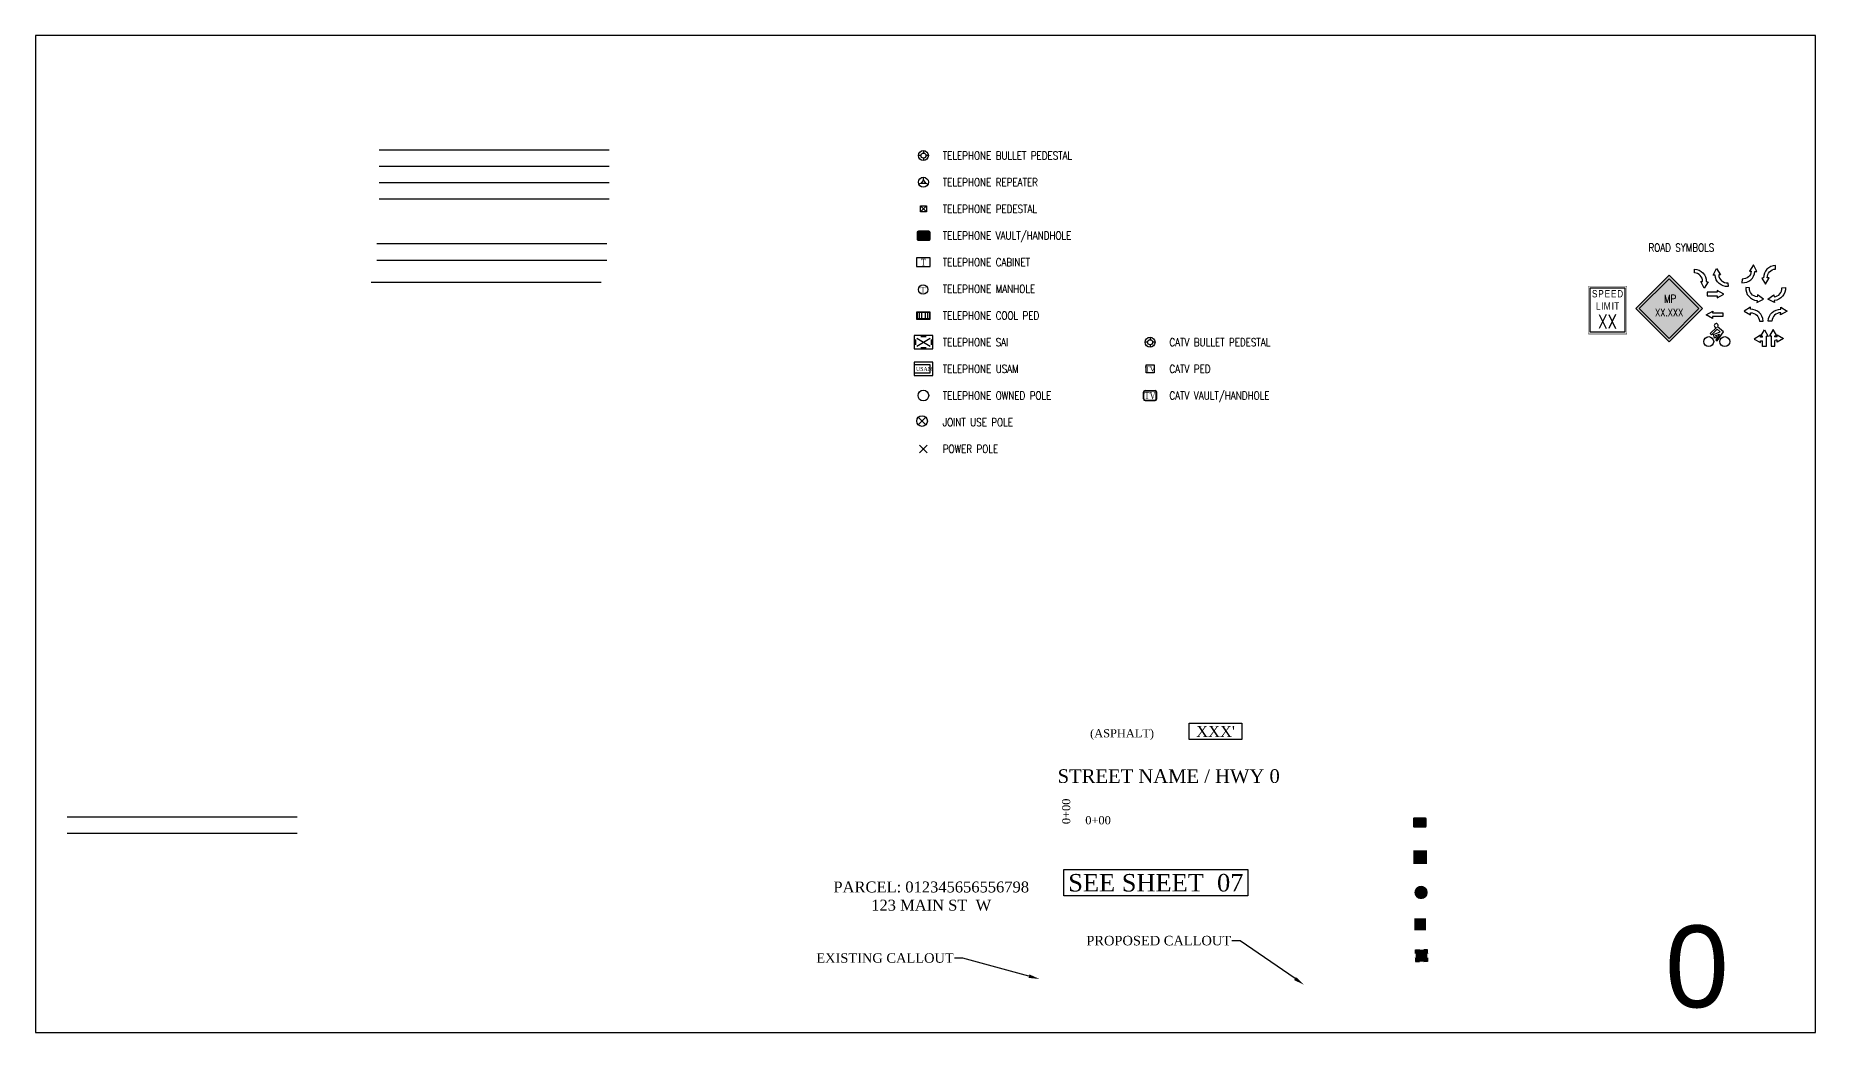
# Model space of a CAD drawing. Header units: feet. Extents: x 865220 to 2841409, y -2240498 to 948907.
# Drawn here: x 2830013 to 2830665, y 931886 to 932251 of the extents above; entities that cross this region are included whole.
import ezdxf
from ezdxf import colors
from ezdxf.entities.mleader import LeaderData, LeaderLine
from ezdxf.enums import TextEntityAlignment as Align
from ezdxf.lldxf.tags import DXFTag
from ezdxf.math import Vec2, Vec3

# ---------------------------------------------------------------- set-up
doc = ezdxf.new("R2010")
doc.units = ezdxf.units.FT
doc.header["$LTSCALE"] = 0.015
doc.header["$MEASUREMENT"] = 0
doc.set_wipeout_variables(frame=1)
for name, color, linetype in [('ADDRESS', 7, 'Continuous'), ('BOC', 7, 'BOC'), ('BORDER', 7, 'Continuous'), ('CATV STRUCT-EX', 30, 'CATV'), ('CENTER_LINE', 7, 'CL'), ('DETAIL', 7, 'Continuous'), ('DIMENSION-PROP', 7, 'Continuous'), ('EASEMENT', 7, 'EASEMENT'), ('ELEC STRUCT-EX', 1, 'Continuous'), ('EOP', 7, 'EOP'), ('F1', 112, 'F1'), ('FOOTAGE', 7, 'Continuous'), ('NOTES', 7, 'Continuous'), ('PUE', 7, 'PUE'), ('RUNNING LINE (AERIAL)', 10, 'Continuous'), ('RW', 174, 'RW'), ('STATIONING', 7, 'Continuous'), ('STREET NAME', 7, 'Continuous'), ('TAIL', 1, 'MST'), ('TEL LINE', 30, 'TEL'), ('TELEPHONE STRUCT-EX', 30, 'Continuous'), ('TELEPHONE STRUCT-PROP', 6, 'Continuous'), ('TRAFFIC LANE', 254, 'LANE')]:
    doc.layers.add(name, color=color, linetype=linetype)
doc.layers.add('RUNNING LINE (UNDERGROUND)', color=10, linetype='Continuous', lineweight=40)
doc.layers.add('WORK BOUNDARY', color=110, linetype='Continuous', lineweight=40)
doc.styles.add('Dimensions 100', font='arial.ttf')
doc.styles.add('Line', font='txt.shx', dxfattribs={"height": 3})
doc.styles.add('RS332', font='romans.shx', dxfattribs={"width": 0.8})
doc.styles.add('SIMPLEX', font='times.ttf', dxfattribs={"width": 0.8})
doc.styles.get("Standard").update_dxf_attribs({"font": 'times.ttf'})
doc.styles.add('Utilities', font='arial.ttf', dxfattribs={"height": 2.5})
tags = doc.linetypes.add('BOC', pattern='A,100,-5,["BOC",Line,S=1,R=0,X=0,Y=-1.5],-12', length=117).pattern_tags.tags
tags[6] = DXFTag(74, 10)
tags = doc.linetypes.add('CATV', pattern='A,20,-5,["CATV",Line,S=1,R=0,X=-2,Y=-1.5],-12', length=37).pattern_tags.tags
tags[6] = DXFTag(74, 10)
tags = doc.linetypes.add('CL', pattern='A,10,-8,8,-8,35,-8,8,-8,20,-5,["C/L",Line,S=1,R=0,X=0,Y=-1.5],-12,10', length=140).pattern_tags.tags
tags[22] = DXFTag(74, 10)
tags = doc.linetypes.add('EASEMENT', pattern='A,20,-4,4,-4,4,-4,4,-5,["ESMT",Line,S=1,R=0,X=-2,Y=-1.5],-12,4,-4', length=69).pattern_tags.tags
tags[18] = DXFTag(74, 10)
tags = doc.linetypes.add('EOP', pattern='A,100,-5,["EOP",Line,S=1,R=0,X=0,Y=-1.5],-12', length=117).pattern_tags.tags
tags[6] = DXFTag(74, 10)
tags = doc.linetypes.add('F1', pattern='A,15,-5,["F1",Line,S=1.5,R=0,X=0,Y=-1.5],-12', length=32).pattern_tags.tags
tags[6] = DXFTag(74, 10)
tags = doc.linetypes.add('LANE', pattern='A,10,-8,8,-8,8,-8,20,-5,["LANE",Line,S=1,R=0,X=0,Y=-1.5],-18,10', length=103).pattern_tags.tags
tags[18] = DXFTag(74, 10)
tags = doc.linetypes.add('MST', pattern='A,5,-5,5,-5,["TAIL",Line,S=1.5,R=0,X=0,Y=-1.5],-20', length=40).pattern_tags.tags
tags[10] = DXFTag(74, 10)
tags = doc.linetypes.add('PUE', pattern='A,20,-4,4,-4,4,-4,4,-5,["PUE",Line,S=1,R=0,X=0,Y=-1.5],-12,4,-4', length=69).pattern_tags.tags
tags[18] = DXFTag(74, 10)
tags = doc.linetypes.add('RW', pattern='A,10,-8,8,-8,8,-8,20,-5,["R/W",Line,S=1,R=0,X=0,Y=-1.5],-12,10', length=97).pattern_tags.tags
tags[18] = DXFTag(74, 10)
tags = doc.linetypes.add('TEL', pattern='A,20,-5,["T",Line,S=1,R=0,X=0,Y=-1.5],-12', length=37).pattern_tags.tags
tags[6] = DXFTag(74, 10)

# ---------------------------------------------------------------- blocks, each defined once
blk = doc.blocks.new("4'x4' BORE PIT")
at = {"color": 6}
blk.add_wipeout([(-2, 2), (2, 2), (2, -2), (-2, -2)], dxfattribs=at)
at = {"ltscale": 40, "true_color": 0xffffff}
h = blk.add_hatch(color=7, dxfattribs=at)
h.dxf.hatch_style = 1
h.paths.add_polyline_path([(-2, -2), (2, -2), (2, 2), (-2, 2)])
at = {"layer": 'RUNNING LINE (UNDERGROUND)', "color": 6, "lineweight": 0, "const_width": 0.3, "flags": 128}
blk.add_lwpolyline([(-2, 2), (2, 2), (2, -2), (-2, -2)], close=True, dxfattribs=at)
blk = doc.blocks.new('NEW HH')
at = {"ltscale": 40, "true_color": 0xffffff}
h = blk.add_hatch(color=7, dxfattribs=at)
h.dxf.hatch_style = 1
h.paths.add_polyline_path([(-0.061, -0.031, 0.414214), (-0.046, -0.046), (0.046, -0.046, 0.414214), (0.061, -0.031), (0.061, 0.031, 0.414214), (0.046, 0.046), (-0.046, 0.046, 0.414214), (-0.061, 0.031)])
at = {"layer": 'RUNNING LINE (UNDERGROUND)', "color": 6, "lineweight": 0, "const_width": 0.005, "flags": 128}
blk.add_lwpolyline([(-0.061, 0.031), (-0.061, -0.031, 0.414214), (-0.046, -0.046), (0.046, -0.046, 0.414214), (0.061, -0.031), (0.061, 0.031, 0.414214), (0.046, 0.046), (-0.046, 0.046, 0.414214)], format="xyb", close=True, dxfattribs=at)
at = {"layer": 'TELEPHONE STRUCT-PROP', "color": 18, "true_color": 0x000000, "style": 'Utilities'}
blk.add_text('HH', height=0.05, dxfattribs=at).set_placement((0, 0), align=Align.MIDDLE_CENTER)
blk = doc.blocks.new('Turn Arrow 1')
at = {"layer": 'TRAFFIC LANE'}
blk.add_lwpolyline([(6.03, 6.95, -0.414017), (1.59, 3.08), (1.47, 1.3, 0.414017), (7.82, 6.82), (8.73, 6.76), (7.14, 10.02), (5.12, 7.01)], format="xyb", close=True, dxfattribs=at).dxf.unprotected_set("ltscale", 0)
blk = doc.blocks.new('Turn Arrow 2')
at = {"layer": 'TRAFFIC LANE'}
blk.add_lwpolyline([(2.39, 4, -0.414017), (6.43, 8.28), (6.38, 10.07, 0.414017), (0.6, 3.95), (-0.32, 3.92), (1.58, 0.84), (3.3, 4.03)], format="xyb", close=True, dxfattribs=at).dxf.unprotected_set("ltscale", 0)
blk = doc.blocks.new('Turn Arrow Hybrid 1')
at = {"layer": 'TRAFFIC LANE', "ltscale": 10}
blk.add_lwpolyline([(26429.56, 28334.88), (26429.56, 28335.33), (26430.46, 28335.33), (26428.67, 28338.45), (26426.85, 28335.31), (26427.77, 28335.32), (26427.8, 28330.31), (26429.59, 28330.32), (26429.57, 28333.06)], dxfattribs=at)
blk.add_lwpolyline([(26429.56, 28334.88, -0.046171), (26430.66, 28334.95), (26430.69, 28335.86), (26433.77, 28333.96), (26430.58, 28332.24), (26430.61, 28333.16, 0.062647), (26429.57, 28333.06, 0.062647)], format="xyb", dxfattribs=at)
blk = doc.blocks.new('Turn Arrow Hybrid 2')
at = {"layer": 'TRAFFIC LANE', "ltscale": 10}
blk.add_lwpolyline([(26423.55, 28334.64, 0.046171), (26422.46, 28334.71), (26422.43, 28335.62), (26419.35, 28333.72), (26422.54, 28332), (26422.51, 28332.92, -0.062647), (26423.54, 28332.82, -0.062647)], format="xyb", dxfattribs=at)
blk.add_lwpolyline([(26423.55, 28334.64), (26423.56, 28335.09), (26422.66, 28335.09), (26424.44, 28338.21), (26426.26, 28335.07), (26425.35, 28335.08), (26425.32, 28330.07), (26423.53, 28330.08), (26423.54, 28332.82)], dxfattribs=at)
blk = doc.blocks.new('TELEPHONE BULLET PEDESTAL')
at = {"layer": 'TELEPHONE STRUCT-EX'}
for p, q in [((-0.9375, 0), (-1.875, 0)), ((-0.9375, 0), (-1.875, 0)), ((0, 1.875), (0, 0.9375)), ((0, 1.875), (0, 0.9375)), ((1.875, 0), (0.9375, 0)), ((1.875, 0), (0.9375, 0)), ((0, -0.9375), (0, -1.875)), ((0, -0.9375), (0, -1.875))]:
    blk.add_line(p, q, dxfattribs=at)
for radius in [1.875, 1.875, 0.9375, 0.9375]:
    blk.add_circle((0, 0), radius, dxfattribs=at)
blk = doc.blocks.new('TELEPHONE REPEATER')
at = {"layer": 'TELEPHONE STRUCT-EX'}
for p, q in [((0, 0.94), (-0.86, -0.37)), ((0, 0.94), (0, 1.88)), ((0.86, -0.37), (0, 0.94)), ((-0.86, -0.37), (-1.73, -0.73)), ((-0.86, -0.37), (0.86, -0.37)), ((0.86, -0.37), (1.73, -0.73))]:
    blk.add_line(p, q, dxfattribs=at)
blk.add_circle((0, 0), 1.88, dxfattribs=at)
blk = doc.blocks.new('TELPED')
at = {"linetype": 'Continuous', "flags": 128}
blk.add_lwpolyline([(0.28, 0.28), (0.28, -0.28), (-0.28, -0.28), (-0.28, 0.28)], close=True, dxfattribs=at)
blk = doc.blocks.new('TELEPHONE PEDESTAL')
at = {"layer": 'TELEPHONE STRUCT-EX'}
for p, q in [((-1.12, 1.12), (1.12, -1.12)), ((1.12, 1.12), (-1.12, -1.12))]:
    blk.add_line(p, q, dxfattribs=at)
at = {"layer": 'TELEPHONE STRUCT-EX', "xscale": 4, "yscale": 4, "zscale": 4}
blk.add_blockref('TELPED', (0, 0), dxfattribs=at)
blk = doc.blocks.new('TELEPHONE MANHOLE')
at = {"layer": 'TELEPHONE STRUCT-EX'}
blk.add_circle((0, 0), 1.76, dxfattribs=at)
at = {"layer": 'TELEPHONE STRUCT-EX', "style": 'SIMPLEX'}
blk.add_text('T', height=2, dxfattribs=at).set_placement((0, 0.01), align=Align.MIDDLE_CENTER)
blk = doc.blocks.new('SAI')
at = {"layer": 'TELEPHONE STRUCT-EX'}
for p, q in [((3.5, 2.5), (-3.5, 2.5)), ((-3.5, 2.5), (-3.5, -2.5)), ((-3, 1), (-3, -1)), ((-2.5, 1.5), (2.5, -1.5)), ((-2.5, -1.5), (2.5, 1.5)), ((1, 2), (-1, 2)), ((3, -1), (3, 1)), ((3.5, -2.5), (3.5, 2.5)), ((-3.5, -2.5), (3.5, -2.5)), ((-1, -2), (1, -2))]:
    blk.add_line(p, q, dxfattribs=at)
blk = doc.blocks.new('TELEPHONE CABINET')
at = {"layer": 'TELEPHONE STRUCT-EX', "linetype": 'Continuous'}
blk.add_lwpolyline([(-2.6, -1.6), (2.6, -1.6), (2.6, 1.6), (-2.6, 1.6)], close=True, dxfattribs=at)
at = {"layer": 'TELEPHONE STRUCT-EX', "style": 'SIMPLEX', "width": 0.8}
blk.add_text('T', height=2.6, dxfattribs=at).set_placement((0, 0), align=Align.MIDDLE_CENTER)
blk = doc.blocks.new('TELEPHONE COOL PED')
at = {"layer": 'TELEPHONE STRUCT-EX'}
for p, q in [((-1.55, 1.23), (-1.55, -1.23)), ((-0.73, 1.23), (-0.73, -1.23)), ((0.73, 1.23), (0.73, -1.23)), ((1.55, 1.23), (1.55, -1.23))]:
    blk.add_line(p, q, dxfattribs=at)
at = {"layer": 'TELEPHONE STRUCT-EX', "flags": 128}
for points in [[(2.46, 1.43), (2.46, -1.43), (-2.46, -1.43), (-2.46, 1.43)], [(2.26, 1.23), (2.26, -1.23), (-2.26, -1.23), (-2.26, 1.23)]]:
    blk.add_lwpolyline(points, close=True, dxfattribs=at)
blk = doc.blocks.new('TELEPHONE USAM')
at = {"layer": 'TELEPHONE STRUCT-EX'}
for p, q in [((-3.5, 2.5), (-3.5, -2.5)), ((3.5, 2.5), (-3.5, 2.5)), ((2.5, 1.5), (-3.5, 1.5)), ((2.5, -1.5), (2.5, 1.5)), ((3.5, -2.5), (3.5, 2.5)), ((-3.5, -1.5), (2.5, -1.5)), ((-3.5, -2.5), (3.5, -2.5))]:
    blk.add_line(p, q, dxfattribs=at)
at = {"layer": 'TELEPHONE STRUCT-EX', "style": 'SIMPLEX', "width": 0.8}
blk.add_text('USAM', height=1.5, dxfattribs=at).set_placement((-2.77, -0.76))
blk = doc.blocks.new('TELEPHONE OWNED POLE')
at = {"layer": 'TELEPHONE STRUCT-EX'}
blk.add_circle((0, 0), 2, dxfattribs=at)
blk = doc.blocks.new('CATV PED')
at = {"layer": 'CATV STRUCT-EX', "flags": 128}
blk.add_lwpolyline([(1.5, -1.5), (-1.5, -1.5), (-1.5, 1.5), (1.5, 1.5)], close=True, dxfattribs=at)
at = {"layer": 'CATV STRUCT-EX', "style": 'SIMPLEX', "width": 0.8}
blk.add_text('TV', height=2, dxfattribs=at).set_placement((0, 0), align=Align.MIDDLE_CENTER)
blk = doc.blocks.new('CATV VAULT - HH')
at = {"layer": 'CATV STRUCT-EX'}
for p, q in [((-2.5, -1.25), (-2.5, 1.25)), ((-2.35, -1.25), (-2.35, 1.25)), ((-1.88, 1.88), (1.88, 1.88)), ((-1.88, 1.72), (1.88, 1.72)), ((2.35, -1.25), (2.35, 1.25)), ((2.5, -1.25), (2.5, 1.25)), ((-1.88, -1.72), (1.88, -1.72)), ((-1.88, -1.88), (1.88, -1.88))]:
    blk.add_line(p, q, dxfattribs=at)
for centre, radius, start, end in [((-1.88, 1.25), 0.625, 90, 180), ((-1.88, 1.25), 0.475, 90, 180), ((1.88, 1.25), 0.625, 0, 90), ((1.88, 1.25), 0.475, 0, 90), ((-1.88, -1.25), 0.625, 180, 270), ((-1.88, -1.25), 0.475, 180, 270), ((1.88, -1.25), 0.625, 270, 0), ((1.88, -1.25), 0.475, 270, 0)]:
    blk.add_arc(centre, radius, start, end, dxfattribs=at)
at = {"layer": 'CATV STRUCT-EX', "style": 'SIMPLEX', "width": 0.8}
blk.add_text('TV', height=2.6, dxfattribs=at).set_placement((0, 0), align=Align.MIDDLE_CENTER)
blk = doc.blocks.new('CATV BULLET PEDESTAL')
at = {"layer": 'CATV STRUCT-EX'}
for p, q in [((-0.9375, 0), (-1.875, 0)), ((-0.9375, 0), (-1.875, 0)), ((0, 1.875), (0, 0.9375)), ((0, 1.875), (0, 0.9375)), ((1.875, 0), (0.9375, 0)), ((1.875, 0), (0.9375, 0)), ((0, -0.9375), (0, -1.875)), ((0, -0.9375), (0, -1.875))]:
    blk.add_line(p, q, dxfattribs=at)
for radius in [1.875, 1.875, 0.9375, 0.9375]:
    blk.add_circle((0, 0), radius, dxfattribs=at)
blk = doc.blocks.new('Power Pole')
at = {"layer": 'ELEC STRUCT-EX'}
for p, q in [((1.38, 1.38), (-1.38, -1.38)), ((-1.38, 1.38), (1.38, -1.38))]:
    blk.add_line(p, q, dxfattribs=at)
blk = doc.blocks.new('EX HH')
at = {"lineweight": 5, "ltscale": 40, "true_color": 0xffffff}
h = blk.add_hatch(color=7, dxfattribs=at)
h.dxf.hatch_style = 1
h.paths.add_polyline_path([(-0.061, -0.031, 0.414214), (-0.046, -0.046), (0.046, -0.046, 0.414214), (0.061, -0.031), (0.061, 0.031, 0.414214), (0.046, 0.046), (-0.046, 0.046, 0.414214), (-0.061, 0.031)])
at = {"color": 30, "lineweight": 5, "const_width": 0.005, "flags": 128}
blk.add_lwpolyline([(-0.061, 0.031), (-0.061, -0.031, 0.414214), (-0.046, -0.046), (0.046, -0.046, 0.414214), (0.061, -0.031), (0.061, 0.031, 0.414214), (0.046, 0.046), (-0.046, 0.046, 0.414214)], format="xyb", close=True, dxfattribs=at)
at = {"layer": 'RUNNING LINE (UNDERGROUND)', "color": 7, "lineweight": 5, "flags": 128}
blk.add_lwpolyline([(-0.054, 0.031), (-0.054, -0.031, 0.414214), (-0.046, -0.038), (0.046, -0.038, 0.414214), (0.054, -0.031), (0.054, 0.031, 0.414214), (0.046, 0.038), (-0.046, 0.038, 0.414214)], format="xyb", close=True, dxfattribs=at)
at = {"layer": 'TELEPHONE STRUCT-PROP', "color": 30, "lineweight": 5, "style": 'Utilities'}
blk.add_text('HH', height=0.05, dxfattribs=at).set_placement((0, 0), align=Align.MIDDLE_CENTER)
blk = doc.blocks.new('*U60')
at = {"ltscale": 40, "true_color": 0xffffff}
h = blk.add_hatch(color=7, dxfattribs=at)
h.dxf.hatch_style = 1
h.paths.add_polyline_path([(0, -13.51), (13.51, 0), (0, 13.51), (-13.51, 0)])
at = {"color": 18, "lineweight": 25, "ltscale": 40, "true_color": 0x000000}
for points in [[(-13.51, 0), (0, 13.51), (13.51, 0), (0, -13.51)], [(-12.09, 0), (0, 12.09), (12.09, 0), (0, -12.09)]]:
    blk.add_lwpolyline(points, close=True, dxfattribs=at)
at = {"layer": 'NOTES', "color": 18, "lineweight": 25, "ltscale": 10, "true_color": 0x000000, "insert": (-3.42, 5.6), "char_height": 3.2, "attachment_point": 1, "style": 'RS332'}
blk.add_mtext_dynamic_manual_height_columns('\\pxqc;MP', width=7.621, gutter_width=24, heights=[0], dxfattribs=at)
at = {"layer": 'NOTES', "color": 18, "lineweight": 25, "ltscale": 3, "true_color": 0x000000, "style": 'RS332', "width": 0.8}
blk.add_attdef('X.XXX', text='', height=3, dxfattribs=at).set_placement((0.02, -3.11), align=Align.CENTER)
blk = doc.blocks.new('SPEED LIMIT')
at = {"color": 7}
blk.add_wipeout([(-11.7, 14.6), (11.7, 14.6), (11.7, -14.6), (-11.7, -14.6)], dxfattribs=at)
at = {"layer": 'NOTES', "color": 7, "ltscale": 10, "const_width": 0.3}
blk.add_lwpolyline([(-11.7, 14.6), (11.7, 14.6), (11.7, -14.6), (-11.7, -14.6)], close=True, dxfattribs=at)
at = {"layer": 'NOTES', "color": 7, "ltscale": 10}
blk.add_lwpolyline([(-10.6, 13.5), (10.6, 13.5), (10.6, -13.5), (-10.6, -13.5)], close=True, dxfattribs=at)
at = {"layer": 'NOTES', "color": 7, "ltscale": 10, "insert": (-6.5, 12.2), "char_height": 4.5, "attachment_point": 1, "style": 'RS332'}
blk.add_mtext_dynamic_manual_height_columns('\\pxqc;{\\fArial|b0|i0|c0|p34;\\T1.15;SPEED LIMIT}', width=13.46, gutter_width=30, heights=[0], dxfattribs=at)
at = {"layer": 'NOTES', "color": 7, "lineweight": 30, "ltscale": 3, "style": 'RS332', "width": 0.8}
blk.add_attdef('X', text='', height=8.5, dxfattribs=at).set_placement((-0.1, -11.3), align=Align.CENTER)
blk = doc.blocks.new('Traffic Arrow')
at = {"layer": 'TRAFFIC LANE'}
blk.add_lwpolyline([(9.01, 0.9), (4, 0.88), (4, 1.78), (0.89, -0.01), (4.02, -1.83), (4.01, -0.91), (9.02, -0.89)], close=True, dxfattribs=at).dxf.unprotected_set("ltscale", 0)
blk = doc.blocks.new('bike')
at = {"layer": 'TRAFFIC LANE', "flags": 128}
for points in [[(-0.3, 1.82), (-1.81, 0.33)], [(-1.81, 0.33), (-1.48, -0.01)], [(0.63, 0.76), (-0.1, 1.36), (-1.48, -0.01)], [(-0.76, -0.74), (-1.04, 0.08), (0.63, 0.76)], [(0.46, 0.19), (-0.48, -1.2), (-0.09, -1.46), (1.39, 0.74), (-0.06, 1.94)], [(-0.32, -0.59), (-0.46, -0.19), (0.46, 0.19)], [(-0.76, -0.74), (-0.32, -0.59)]]:
    blk.add_lwpolyline(points, dxfattribs=at).dxf.unprotected_set("ltscale", 0)
at = {"layer": 'TRAFFIC LANE'}
for centre in [(-2.19, -1.65), (1.72, -1.65)]:
    blk.add_circle(centre, 1.22, dxfattribs=at).dxf.unprotected_set("ltscale", 0)
blk.add_arc((-0.37, 2.28), 0.466, 312.5021, 278.9197, dxfattribs=at).dxf.unprotected_set("ltscale", 0)
blk = doc.blocks.new('JOINT USE POLE')
at = {"layer": 'TELEPHONE STRUCT-EX', "color": 0}
for p, q in [((1.41, 1.41), (-1.41, -1.41)), ((-1.41, 1.41), (1.41, -1.41))]:
    blk.add_line(p, q, dxfattribs=at)
blk.add_circle((0, 0), 2, dxfattribs=at)
blk = doc.blocks.new('Proposed FlowerPot')
at = {"lineweight": 5, "ltscale": 100, "true_color": 0xffffff}
h = blk.add_hatch(color=7, dxfattribs=at)
h.dxf.hatch_style = 1
h.paths.add_polyline_path([(-0.06, 0, 0.414214), (0, -0.06, 0.414214), (0.06, 0, 0.414214), (0, 0.06, 0.414214)])
at = {"lineweight": 5, "ltscale": 100}
blk.add_circle((0, 0), 0.0604, dxfattribs=at)
at = {"layer": 'RUNNING LINE (UNDERGROUND)', "color": 6, "lineweight": 5, "const_width": 0.00907, "flags": 128}
blk.add_lwpolyline([(-0.06, 0, -0.414214), (0, 0.06, -0.414214), (0.06, 0, -0.414214), (0, -0.06, -0.414214), (-0.06, 0)], format="xyb", dxfattribs=at)
at = {"color": 18, "linetype": 'ByBlock', "lineweight": 5, "ltscale": 100, "true_color": 0x000000, "style": 'Dimensions 100'}
blk.add_text('F', height=0.0744, dxfattribs=at).set_placement((-0.029, -0.037))
blk = doc.blocks.new('PFP')
at = {"color": 6}
blk.add_wipeout([(-0.121, 0.121), (0.121, 0.121), (0.121, -0.121), (-0.121, -0.121)], dxfattribs=at)
at = {"ltscale": 40, "true_color": 0xffffff}
h = blk.add_hatch(color=7, dxfattribs=at)
h.dxf.hatch_style = 1
h.paths.add_polyline_path([(-0.121, -0.121), (0.121, -0.121), (0.121, 0.121), (-0.121, 0.121)])
at = {"layer": 'RUNNING LINE (UNDERGROUND)', "color": 6, "lineweight": 0, "const_width": 0.0181, "flags": 128}
blk.add_lwpolyline([(-0.121, 0.121), (0.121, 0.121), (0.121, -0.121), (-0.121, -0.121)], close=True, dxfattribs=at)
at = {"layer": 'RUNNING LINE (UNDERGROUND)', "color": 18, "lineweight": 0, "true_color": 0x000000, "const_width": 0.0181, "flags": 128}
for points in [[(-0.084, -0.084), (0.084, 0.084)], [(-0.084, 0.084), (0.084, -0.084)]]:
    blk.add_lwpolyline(points, dxfattribs=at)
blk = doc.blocks.new('*U65')
at = {"ltscale": 40}
h = blk.add_hatch(color=6, dxfattribs=at)
h.dxf.hatch_style = 1
h.paths.add_polyline_path([(0.121, -0.044), (0.121, 0.044, 0.307805), (0.044, 0.12), (-0.044, 0.12, 0.307805), (-0.121, 0.044), (-0.121, -0.044, 0.307805), (-0.044, -0.12), (0.044, -0.12, 0.307805)])
at = {"ltscale": 100, "true_color": 0x000000}
h = blk.add_hatch(color=18, dxfattribs=at)
h.dxf.hatch_style = 1
h.paths.add_polyline_path([(0.121, -0.12), (0.121, -0.044, -0.307805), (0.044, -0.12)])
h.paths.add_polyline_path([(-0.121, -0.044), (-0.121, -0.12), (-0.044, -0.12, -0.307805)])
h.paths.add_polyline_path([(-0.121, 0.12), (-0.121, 0.044, -0.307805), (-0.044, 0.12)])
h.paths.add_polyline_path([(0.121, 0.044), (0.121, 0.12), (0.044, 0.12, -0.307805)])
at = {"color": 18, "ltscale": 100, "true_color": 0x000000, "flags": 128}
for points in [[(-0.121, 0.12), (-0.044, 0.12, 0.307805), (-0.121, 0.044), (-0.121, 0.12)], [(0.121, 0.12), (0.044, 0.12, -0.307805), (0.121, 0.044), (0.121, 0.12)], [(-0.121, -0.12), (-0.044, -0.12, -0.307805), (-0.121, -0.044), (-0.121, -0.12)], [(0.121, -0.12), (0.044, -0.12, 0.307805), (0.121, -0.044), (0.121, -0.12)]]:
    blk.add_lwpolyline(points, format="xyb", dxfattribs=at)
at = {"color": 7, "lineweight": 50, "ltscale": 100, "true_color": 0xffffff, "flags": 128}
for points in [[(-0.039, 0), (0.039, 0)], [(0, -0.039), (0, 0.039)]]:
    blk.add_lwpolyline(points, dxfattribs=at)

msp = doc.modelspace()

# ---------------------------------------------------------------- linework, layer by layer
at = {"layer": 'BOC', "ltscale": 40, "flags": 128}
msp.add_lwpolyline([(2830139.03, 932197.56), (2830223.3, 932197.56)], dxfattribs=at)
at = {"layer": 'CENTER_LINE', "ltscale": 40, "flags": 128}
msp.add_lwpolyline([(2830139.03, 932209.56), (2830223.3, 932209.56)], dxfattribs=at)
at = {"layer": 'EASEMENT', "ltscale": 40, "flags": 128}
msp.add_lwpolyline([(2830138.2, 932169.19), (2830222.48, 932169.19)], dxfattribs=at)
at = {"layer": 'EOP', "ltscale": 40, "flags": 128}
msp.add_lwpolyline([(2830139.03, 932203.56), (2830223.3, 932203.56)], dxfattribs=at)
at = {"layer": 'F1', "ltscale": 40, "flags": 128}
msp.add_lwpolyline([(2830024.76, 931959.18), (2830109.03, 931959.18)], dxfattribs=at)
at = {"layer": 'PUE', "ltscale": 40, "flags": 128}
msp.add_lwpolyline([(2830138.2, 932175.19), (2830222.48, 932175.19)], dxfattribs=at)
at = {"layer": 'RW', "ltscale": 40, "flags": 128}
msp.add_lwpolyline([(2830139.03, 932191.56), (2830223.3, 932191.56)], dxfattribs=at)
at = {"layer": 'TAIL', "ltscale": 40, "flags": 128}
msp.add_lwpolyline([(2830024.76, 931965.18), (2830109.03, 931965.18)], dxfattribs=at)
at = {"layer": 'TEL LINE', "ltscale": 40, "flags": 128}
msp.add_lwpolyline([(2830136.15, 932161.05), (2830220.42, 932161.05)], dxfattribs=at)

# ---------------------------------------------------------------- block references
for name, p, xscale, yscale, zscale in [('Turn Arrow 2', (2830625.67, 932158.3), -0.7500000000000001, 0.7500000000000001, 0.7500000000000001), ('Turn Arrow 1', (2830634.28, 932158.54), -0.7500000000000001, 0.7500000000000001, 0.7500000000000001), ('Turn Arrow 1', (2830637.17, 932159.91), 0.7500000000000001, 0.7500000000000001, 0.7500000000000001), ('Turn Arrow 2', (2830645.78, 932159.66), 0.7500000000000001, 0.7500000000000001, 0.7500000000000001), ('Turn Arrow Hybrid 2', (2810828.19, 910889.93), 0.7500000000000001, 0.7500000000000001, 0.7500000000000001), ('Turn Arrow Hybrid 1', (2810828.19, 910889.93), 0.7500000000000001, 0.7500000000000001, 0.7500000000000001), ('NEW HH', (2830520.26, 931963.12), 40, 40, 40), ('Proposed FlowerPot', (2830520.72, 931937.51), 37.20833653414967, 37.20833653414967, 37.20833653414967), ('*U65', (2830520.9, 931914.35), 18, 18, 18)]:
    msp.add_blockref(name, p, dxfattribs=dict(xscale=xscale, yscale=yscale, zscale=zscale))
at = {"xscale": 0.9036914640000002, "yscale": 0.9036914640000002, "zscale": 0.9036914640000002}
msp.add_blockref('*U60', (2830611.59, 932151.39), dxfattribs=at).add_auto_attribs({'X.XXX': 'XX.XXX'})
at = {"yscale": 0.7500000000000001, "zscale": 0.7500000000000001}
for name, p, xscale, rotation in [('Turn Arrow 1', (2830638.68, 932160.23), 0.7500000000000001, 270), ('Turn Arrow 1', (2830655.24, 932160.23), -0.7500000000000001, 90), ('Turn Arrow 2', (2830638.44, 932151.62), 0.7500000000000001, 270), ('Turn Arrow 2', (2830655.48, 932151.62), -0.7500000000000001, 90)]:
    msp.add_blockref(name, p, dxfattribs=dict(at, xscale=xscale, rotation=rotation))
msp.add_blockref('Power Pole', (2830338.41, 932099.99))
at = {"layer": 'CATV STRUCT-EX', "xscale": 0.9768868823137693, "yscale": 0.9768868823137693, "zscale": 0.9768868823137693}
for name, p in [('CATV BULLET PEDESTAL', (2830421.44, 932139.06)), ('CATV PED', (2830421.44, 932129.29)), ('CATV VAULT - HH', (2830421.44, 932119.53))]:
    msp.add_blockref(name, p, dxfattribs=at)
at = {"layer": 'DETAIL', "yscale": 0.75, "zscale": 0.75, "rotation": 180}
for p, xscale in [((2830632.25, 932156.7), 0.75), ((2830624.54, 932149.13), -0.75)]:
    msp.add_blockref('Traffic Arrow', p, dxfattribs=dict(at, xscale=xscale))
at = {"layer": 'DIMENSION-PROP', "xscale": 0.9768868823137693, "yscale": 0.9768868823137693, "zscale": 0.9768868823137693}
for name, p in [('TELEPHONE OWNED POLE', (2830338.41, 932119.53)), ('JOINT USE POLE', (2830337.93, 932110.19))]:
    msp.add_blockref(name, p, dxfattribs=at)
at = {"layer": 'TELEPHONE STRUCT-EX'}
for name, p, xscale, yscale, zscale in [('TELEPHONE BULLET PEDESTAL', (2830338.41, 932207.45), 0.9768868823137693, 0.9768868823137693, 0.9768868823137693), ('TELEPHONE REPEATER', (2830338.41, 932197.68), 0.9768868823137693, 0.9768868823137693, 0.9768868823137693), ('TELEPHONE PEDESTAL', (2830338.41, 932187.91), 0.9768868823137693, 0.9768868823137693, 0.9768868823137693), ('EX HH', (2830338.5, 932178.07), 40, 40, 40), ('TELEPHONE CABINET', (2830338.41, 932168.37), 0.9768868823137693, 0.9768868823137693, 0.9768868823137693), ('TELEPHONE MANHOLE', (2830338.29, 932158.35), 0.9768868823137693, 0.9768868823137693, 0.9768868823137693), ('TELEPHONE COOL PED', (2830338.41, 932148.83), 0.9768868823137693, 0.9768868823137693, 0.9768868823137693), ('SAI', (2830338.41, 932139.06), 0.9768868823137693, 0.9768868823137693, 0.9768868823137693), ('TELEPHONE USAM', (2830338.41, 932129.29), 0.9768868823137693, 0.9768868823137693, 0.9768868823137693)]:
    msp.add_blockref(name, p, dxfattribs=dict(at, xscale=xscale, yscale=yscale, zscale=zscale))
at = {"layer": 'TRAFFIC LANE', "xscale": 1.504757717259673, "yscale": 1.504757717259673, "zscale": 1.504757717259673}
msp.add_blockref('bike', (2830629.39, 932141.77), dxfattribs=at)

# ---------------------------------------------------------------- texts
at = {"layer": 'BORDER', "style": 'RS332', "width": 0.8}
for s, height, p in [('TELEPHONE BULLET PEDESTAL', 2.9307, (2830345.5, 932207.45)), ('TELEPHONE REPEATER', 2.9307, (2830345.5, 932197.68)), ('TELEPHONE PEDESTAL', 2.9307, (2830345.5, 932187.91)), ('TELEPHONE VAULT/HANDHOLE', 2.9307, (2830345.5, 932178.14)), ('ROAD SYMBOLS', 2.9307, (2830604.02, 932173.73)), ('TELEPHONE CABINET', 2.9307, (2830345.5, 932168.37)), ('TELEPHONE MANHOLE', 2.9307, (2830345.5, 932158.6)), ('TELEPHONE COOL PED', 2.9307, (2830345.5, 932148.83)), ('TELEPHONE SAI', 2.9307, (2830345.5, 932139.06)), ('CATV BULLET PEDESTAL', 2.9307, (2830428.54, 932139.06)), ('TELEPHONE USAM', 2.9307, (2830345.5, 932129.29)), ('CATV PED', 2.931, (2830428.54, 932129.29)), ('TELEPHONE OWNED POLE', 2.9307, (2830345.5, 932119.53)), ('CATV VAULT/HANDHOLE', 2.9307, (2830428.54, 932119.53)), ('JOINT USE POLE', 2.9307, (2830345.5, 932109.76)), ('POWER POLE', 2.931, (2830345.5, 932099.99))]:
    msp.add_text(s, height=height, dxfattribs=at).set_placement(p, align=Align.MIDDLE_LEFT)
at = {"layer": 'WORK BOUNDARY', "ltscale": 3, "style": 'Utilities'}
msp.add_text('0', height=30, dxfattribs=at).set_placement((2830610.13, 931895.4))

# ---------------------------------------------------------------- next in the draw order: block references
at = {"layer": 'RUNNING LINE (AERIAL)', "xscale": 0.6, "yscale": 0.6, "zscale": 0.6}
msp.add_blockref('SPEED LIMIT', (2830589.06, 932150.87), dxfattribs=at).add_auto_attribs({'X': 'XX'})

# ---------------------------------------------------------------- next in the draw order: linework, layer by layer
at = {"layer": 'WORK BOUNDARY', "lineweight": -3}
msp.add_lwpolyline([(2830013.19, 931886.23), (2830665.19, 931886.23), (2830665.19, 932251.41), (2830013.19, 932251.41)], close=True, dxfattribs=at)

# ---------------------------------------------------------------- next in the draw order: block references
for name, p, xscale, yscale, zscale in [('PFP', (2830520.4, 931950.42), 19.58057085319607, 19.58057085319607, 19.58057085319607), ("4'x4' BORE PIT", (2830520.42, 931925.84), 1.008214499303968, 1.008214499303968, 1.008214499303968)]:
    msp.add_blockref(name, p, dxfattribs=dict(xscale=xscale, yscale=yscale, zscale=zscale))

# ---------------------------------------------------------------- next in the draw order: texts
at = {"layer": 'ADDRESS', "ltscale": 5, "insert": (2830341.28, 931941.51), "char_height": 4, "attachment_point": 2, "bg_fill": 3, "box_fill_scale": 1.5, "bg_fill_color": 256, "bg_fill_true_color": 13158600, "bg_fill_transparency": 0}
msp.add_mtext('\\pxqc;PARCEL: 012345656556798\\P123 MAIN ST  W', dxfattribs=at)
at = {"layer": 'DETAIL', "ltscale": 5, "insert": (2830411.19, 931997.32), "char_height": 3, "width": 17.8586, "attachment_point": 2, "bg_fill": 3, "box_fill_scale": 1.5, "bg_fill_color": 256, "bg_fill_true_color": 13158600, "bg_fill_transparency": 0}
msp.add_mtext('\\pxqc;(ASPHALT)', dxfattribs=at)
at = {"layer": 'DETAIL', "ltscale": 5, "insert": (2830423.57, 931944.26), "char_height": 6.4, "attachment_point": 2, "bg_fill": 19, "box_fill_scale": 1.25, "bg_fill_color": 256, "bg_fill_transparency": 0}
msp.add_mtext('SEE SHEET  07', dxfattribs=at)
at = {"layer": 'FOOTAGE', "ltscale": 40, "insert": (2830445.44, 931996.5), "char_height": 4, "width": 17.3446, "attachment_point": 5, "bg_fill": 19, "box_fill_scale": 1.25, "bg_fill_color": 256, "bg_fill_transparency": 0}
msp.add_mtext("\\pxqc;XXX'", dxfattribs=at)
at = {"layer": 'STATIONING', "ltscale": 5, "insert": (2830389.21, 931967.21), "char_height": 3, "width": 9.5157, "attachment_point": 2, "rotation": 90, "bg_fill": 3, "box_fill_scale": 1.5, "bg_fill_color": 256, "bg_fill_true_color": 13158600, "bg_fill_transparency": 0}
msp.add_mtext('\\pxqc;0+00', dxfattribs=at)

# ---------------------------------------------------------------- next in the draw order: leaders
at = {"layer": 'DETAIL', "ltscale": 5}
ml = msp.add_multileader_mtext('Standard', dxfattribs=at)
ml.set_content('PROPOSED CALLOUT', color=256)
ml.set_leader_properties()
ml.build(insert=Vec2(0, 0))
ml.multileader.update_dxf_attribs({"has_text_frame": 1, "text_left_attachment_type": 2, "text_right_attachment_type": 2, "dogleg_length": 3})
ctx = ml.context
ctx.base_point, ctx.char_height, ctx.landing_gap_size, ctx.plane_origin = Vec3(2830397.82, 931919.82), 3.5, 1, Vec3(2830502.13, 931936.64)
ctx.left_attachment, ctx.right_attachment, ctx.text_align_type = 2, 2, 1
notes = []
notes.append((ctx, [(0, (1, 1, 0), (2830454.43, 931919.82), (-1, 0), 3, [(0, [(2830477.86, 931903.68)], 0, [])])]))
ctx.mtext.insert, ctx.mtext.alignment, ctx.mtext.flow_direction = Vec3(2830424.63, 931921.61), 2, 5
ctx.mtext.has_bg_fill, ctx.mtext.bg_color, ctx.mtext.bg_scale_factor, ctx.mtext.bg_transparency, ctx.mtext.use_window_bg_color = 1, -1027028792, 1.5, 0, 1
ml = msp.add_multileader_mtext('Standard', dxfattribs=at)
ml.set_content('EXISTING CALLOUT', color=256)
ml.set_leader_properties()
ml.build(insert=Vec2(0, 0))
ml.multileader.update_dxf_attribs({"text_left_attachment_type": 2, "text_right_attachment_type": 2, "dogleg_length": 3})
ctx = ml.context
ctx.base_point, ctx.char_height, ctx.landing_gap_size, ctx.plane_origin = Vec3(2830298.85, 931913.45), 3.5, 1, Vec3(2830373.24, 931901.98)
ctx.left_attachment, ctx.right_attachment, ctx.text_align_type = 2, 2, 1
notes.append((ctx, [(0, (1, 1, 0), (2830352.85, 931913.45), (-1, 0), 3, [(0, [(2830380.95, 931905.79)], 0, [])])]))
ctx.mtext.insert, ctx.mtext.alignment, ctx.mtext.flow_direction = Vec3(2830324.35, 931915.24), 2, 5
ctx.mtext.has_bg_fill, ctx.mtext.bg_color, ctx.mtext.bg_scale_factor, ctx.mtext.bg_transparency, ctx.mtext.use_window_bg_color = 1, -1027028792, 1.5, 0, 1
for ctx, leaders in notes:
    for number, flags, end, landing, length, lines in leaders:
        leader = LeaderData()
        leader.index, (leader.has_last_leader_line, leader.has_dogleg_vector, leader.attachment_direction) = number, flags
        leader.last_leader_point, leader.dogleg_vector, leader.dogleg_length = Vec3(end), Vec3(landing), length
        for number, points, colour, breaks in lines:
            line = LeaderLine()
            line.index, line.vertices, line.color, line.breaks = number, Vec3.list(points), colors.encode_raw_color(colour), breaks
            leader.lines.append(line)
        ctx.leaders.append(leader)

# ---------------------------------------------------------------- next in the draw order: texts
at = {"layer": 'STATIONING', "ltscale": 5, "insert": (2830402.4, 931965.47), "char_height": 3, "width": 9.5157, "attachment_point": 2, "bg_fill": 3, "box_fill_scale": 1.5, "bg_fill_color": 256, "bg_fill_true_color": 13158600, "bg_fill_transparency": 0}
msp.add_mtext('\\pxqc;0+00', dxfattribs=at)

# ---------------------------------------------------------------- next in the draw order: leaders
at = {"layer": 'STREET NAME', "ltscale": 5}
ml = msp.add_multileader_mtext('Standard', dxfattribs=at)
ml.set_content('STREET NAME / HWY 0', color=256)
ml.set_leader_properties()
ml.build(insert=Vec2(0, 0))
ml.multileader.update_dxf_attribs({"leader_type": 0, "text_left_attachment_type": 2, "text_right_attachment_type": 2, "dogleg_length": 3})
ctx = ml.context
ctx.base_point, ctx.char_height, ctx.plane_origin = Vec3(2830386.87, 931980.01), 5, Vec3(2830491.11, 931968.53)
ctx.left_attachment, ctx.right_attachment, ctx.text_align_type = 2, 2, 1
notes = []
notes.append((ctx, [(0, (1, 1, 0), (2830472.71, 931980.01), (-1, 0), 3, [(0, [(2830498.81, 931972.35)], 0, [])])]))
ctx.mtext.insert, ctx.mtext.alignment, ctx.mtext.flow_direction = Vec3(2830428.29, 931982.63), 2, 5
ctx.mtext.has_bg_fill, ctx.mtext.bg_color, ctx.mtext.bg_scale_factor, ctx.mtext.bg_transparency, ctx.mtext.use_window_bg_color = 1, -1027028792, 1.5, 0, 1
for ctx, leaders in notes:
    for number, flags, end, landing, length, lines in leaders:
        leader = LeaderData()
        leader.index, (leader.has_last_leader_line, leader.has_dogleg_vector, leader.attachment_direction) = number, flags
        leader.last_leader_point, leader.dogleg_vector, leader.dogleg_length = Vec3(end), Vec3(landing), length
        for number, points, colour, breaks in lines:
            line = LeaderLine()
            line.index, line.vertices, line.color, line.breaks = number, Vec3.list(points), colors.encode_raw_color(colour), breaks
            leader.lines.append(line)
        ctx.leaders.append(leader)

doc.saveas('drawing.dxf')
